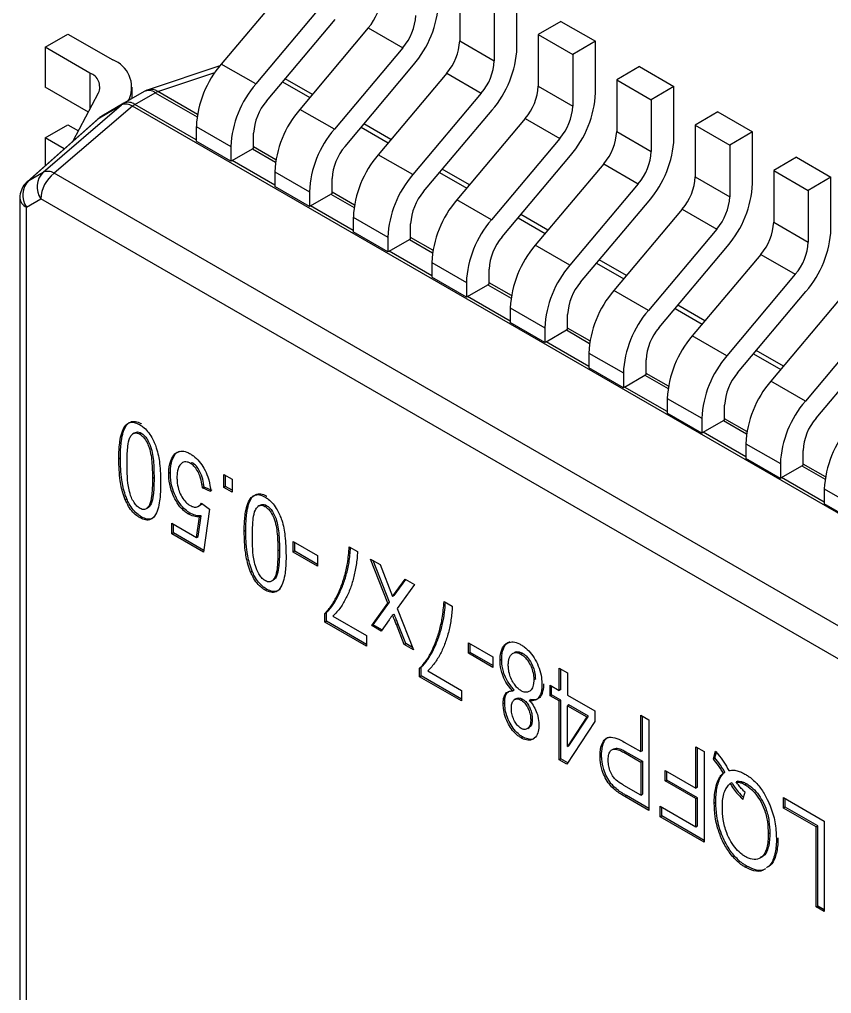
# Model space of a CAD drawing. Header units: millimetres. Extents: x 461 to 1302, y 117 to 711.
# Drawn here: x 988.08 to 995.39, y 311.55 to 320.33 of the extents above; entities that cross this region are included whole.
import ezdxf

# ---------------------------------------------------------------- set-up
doc = ezdxf.new("R2010")
doc.units = ezdxf.units.MM
doc.layers.get('0').update_dxf_attribs({"lineweight": 50})

msp = doc.modelspace()

# ---------------------------------------------------------------- linework, layer by layer
at = {"color": 7, "linetype": 'Continuous', "lineweight": 25}
for p, q in [((990.5129, 320.6627), (989.8961, 319.928)), ((992.0434, 320.6026), (992.0434, 320.137)), ((990.824, 320.4831), (990.2072, 319.7484)), ((992.5596, 320.0757), (992.5596, 320.5414)), ((992.3545, 320.423), (992.3545, 319.9574)), ((990.3035, 319.5949), (990.9203, 320.3296)), ((992.9555, 320.3128), (992.7505, 320.1944)), ((992.9555, 320.3128), (993.2667, 320.1331)), ((991.22, 320.2545), (990.6032, 319.5198)), ((991.22, 320.2545), (991.5311, 320.0749)), ((988.3099, 320.0796), (988.5149, 320.198)), ((988.5149, 320.198), (988.9181, 319.9653)), ((992.0434, 320.137), (992.3545, 319.9574)), ((992.7505, 320.1944), (993.0616, 320.0148)), ((992.7505, 320.1944), (992.7505, 319.7288)), ((993.2667, 320.1331), (993.0616, 320.0148)), ((993.2667, 319.6675), (993.2667, 320.1331)), ((988.7131, 319.8469), (988.3099, 320.0796)), ((988.3099, 320.0796), (988.3099, 319.7204)), ((991.5311, 320.0749), (990.9144, 319.3402)), ((993.0616, 320.0148), (993.0616, 319.5492)), ((989.8823, 319.9112), (989.238, 319.6965)), ((990.2072, 319.7484), (989.8961, 319.928)), ((991.0106, 319.1867), (991.6274, 319.9214)), ((993.6626, 319.9046), (993.4576, 319.7862)), ((993.6626, 319.9046), (993.9738, 319.7249)), ((990.717, 319.6553), (990.4726, 319.7964)), ((991.9271, 319.8463), (991.3103, 319.1116)), ((991.9271, 319.8463), (992.2382, 319.6667)), ((993.4576, 319.7862), (993.7687, 319.6066)), ((993.4576, 319.7862), (993.4576, 319.3206)), ((988.6991, 319.4957), (988.3099, 319.7204)), ((989.2012, 319.68), (989.0186, 319.5746)), ((989.0939, 319.618), (989.0939, 319.7203)), ((992.7505, 319.7288), (993.0616, 319.5492)), ((993.9738, 319.7249), (993.7687, 319.6066)), ((993.9738, 319.2593), (993.9738, 319.7249)), ((988.5621, 319.237), (988.7903, 319.668)), ((989.0677, 319.6191), (989.0553, 319.5958)), ((989.1185, 319.5647), (989.3012, 319.6701)), ((992.2382, 319.6667), (991.6215, 318.932)), ((993.7687, 319.6066), (993.7687, 319.141)), ((988.2903, 318.9542), (988.9975, 319.5596)), ((989.0963, 319.5498), (988.3891, 318.9445)), ((988.7976, 319.4441), (988.9975, 319.5596)), ((989.0186, 319.5746), (988.8185, 319.4591)), ((998.1715, 314.3108), (989.0963, 319.5498)), ((990.9144, 319.3402), (990.6032, 319.5198)), ((991.7177, 318.7785), (992.3345, 319.5132)), ((988.7859, 319.4355), (988.1493, 318.871)), ((988.7976, 319.4441), (988.161, 318.8796)), ((992.6342, 319.4381), (992.0174, 318.7034)), ((992.6342, 319.4381), (992.9453, 319.2585)), ((994.3698, 319.4963), (994.1647, 319.378)), ((994.3698, 319.4963), (994.6809, 319.3167)), ((988.3099, 319.2631), (988.5149, 319.3815)), ((988.5149, 319.3815), (988.6096, 319.3268)), ((989.671, 319.3655), (989.9822, 319.1859)), ((989.671, 319.3655), (989.671, 319.2323)), ((991.4241, 319.2471), (991.1797, 319.3882)), ((994.1647, 319.378), (994.4758, 319.1984)), ((994.1647, 319.378), (994.1647, 318.9124)), ((988.4804, 319.1646), (988.3099, 319.2631)), ((988.3099, 319.2631), (988.3099, 319.0134)), ((990.1872, 319.1711), (990.1872, 319.3043)), ((992.9453, 319.2585), (992.3286, 318.5238)), ((993.4576, 319.3206), (993.7687, 319.141)), ((994.6809, 319.3167), (994.4758, 319.1984)), ((994.6809, 318.8511), (994.6809, 319.3167)), ((989.9822, 319.0527), (989.671, 319.2323)), ((989.9822, 319.1859), (989.9822, 319.0527)), ((989.9933, 319.0597), (990.176, 319.1651)), ((994.4758, 319.1984), (994.4758, 318.7327)), ((991.6215, 318.932), (991.3103, 319.1116)), ((992.4248, 318.3703), (993.0416, 319.105)), ((995.0769, 319.0881), (994.8718, 318.9698)), ((995.0769, 319.0881), (995.388, 318.9085)), ((992.1312, 318.8389), (991.8869, 318.98)), ((993.3413, 319.0299), (992.7245, 318.2952)), ((993.3413, 319.0299), (993.6524, 318.8503)), ((988.161, 318.8796), (988.2903, 318.9542)), ((997.3644, 313.7631), (988.3891, 318.9445)), ((990.3781, 318.9573), (990.6893, 318.7777)), ((990.3781, 318.9573), (990.3781, 318.8241)), ((990.8943, 318.7629), (990.8943, 318.8961)), ((994.1647, 318.9124), (994.4758, 318.7327)), ((994.8718, 318.9698), (995.1829, 318.7902)), ((994.8718, 318.9698), (994.8718, 318.5042)), ((995.388, 318.9085), (995.1829, 318.7902)), ((995.388, 318.4429), (995.388, 318.9085)), ((990.6893, 318.6445), (990.3781, 318.8241)), ((993.6524, 318.8503), (993.0357, 318.1156)), ((988.082, 318.7214), (988.082, 308.1937)), ((988.1406, 318.6397), (988.2699, 318.7144)), ((996.8542, 313.7588), (988.2699, 318.7144)), ((990.6893, 318.7777), (990.6893, 318.6445)), ((990.7005, 318.6515), (990.8831, 318.7569)), ((995.1829, 318.7902), (995.1829, 318.3245)), ((988.1406, 308.1121), (988.1406, 318.6397)), ((992.3286, 318.5238), (992.0174, 318.7034)), ((993.1319, 317.9621), (993.7487, 318.6968)), ((994.0484, 318.6217), (993.4317, 317.887)), ((994.0484, 318.6217), (994.3595, 318.4421)), ((991.0852, 318.5491), (991.3964, 318.3695)), ((991.0852, 318.5491), (991.0852, 318.4159)), ((992.8383, 318.4307), (992.594, 318.5718)), ((991.6014, 318.3547), (991.6014, 318.4879)), ((994.8718, 318.5042), (995.1829, 318.3245)), ((991.3964, 318.2363), (991.0852, 318.4159)), ((991.3964, 318.3695), (991.3964, 318.2363)), ((994.3595, 318.4421), (993.7428, 317.7074)), ((991.4076, 318.2433), (991.5902, 318.3487)), ((993.0357, 318.1156), (992.7245, 318.2952)), ((993.8391, 317.5539), (994.4558, 318.2886)), ((994.7555, 318.2135), (994.1388, 317.4788)), ((994.7555, 318.2135), (995.0666, 318.0339)), ((991.7924, 318.1409), (992.1035, 317.9613)), ((991.7924, 318.1409), (991.7924, 318.0077)), ((993.5454, 318.0225), (993.3011, 318.1636)), ((992.1035, 317.8281), (991.7924, 318.0077)), ((992.3085, 317.9464), (992.3085, 318.0797)), ((995.0666, 318.0339), (994.4499, 317.2992)), ((992.1035, 317.9613), (992.1035, 317.8281)), ((992.1147, 317.835), (992.2973, 317.9405)), ((993.7428, 317.7074), (993.4317, 317.887)), ((994.5462, 317.1457), (995.1629, 317.8804)), ((994.2525, 317.6143), (994.0082, 317.7554)), ((995.4626, 317.8053), (994.8459, 317.0706)), ((992.4995, 317.7327), (992.8106, 317.5531)), ((992.4995, 317.7327), (992.4995, 317.5995)), ((993.0156, 317.5382), (993.0156, 317.6715)), ((992.8106, 317.4199), (992.4995, 317.5995)), ((995.7738, 317.6257), (995.157, 316.891)), ((992.8106, 317.5531), (992.8106, 317.4199)), ((992.8218, 317.4268), (993.0044, 317.5323)), ((994.4499, 317.2992), (994.1388, 317.4788)), ((995.2533, 316.7375), (995.87, 317.4722)), ((993.2066, 317.3245), (993.5177, 317.1449)), ((993.2066, 317.3245), (993.2066, 317.1913)), ((994.9596, 317.2061), (994.7153, 317.3472)), ((993.7228, 317.13), (993.7228, 317.2632)), ((993.5177, 317.0117), (993.2066, 317.1913)), ((993.5177, 317.1449), (993.5177, 317.0117)), ((993.5289, 317.0186), (993.7116, 317.1241)), ((995.157, 316.891), (994.8459, 317.0706)), ((993.9137, 316.9163), (994.2248, 316.7367)), ((993.9137, 316.9163), (993.9137, 316.7831)), ((994.2248, 316.6035), (993.9137, 316.7831)), ((994.4299, 316.7218), (994.4299, 316.855)), ((994.2248, 316.7367), (994.2248, 316.6035)), ((994.236, 316.6104), (994.4187, 316.7159)), ((989.1738, 316.6035), (989.1597, 316.5954)), ((989.111, 316.6022), (989.0969, 316.594)), ((994.6208, 316.5081), (994.9319, 316.3285)), ((994.6208, 316.5081), (994.6208, 316.3749)), ((995.137, 316.3136), (995.137, 316.4468)), ((988.9873, 316.3775), (988.9731, 316.3693)), ((994.9319, 316.1952), (994.6208, 316.3749)), ((989.618, 316.3308), (989.6321, 316.339)), ((994.9319, 316.3285), (994.9319, 316.1952)), ((994.9431, 316.2022), (995.1258, 316.3077)), ((989.2903, 316.2022), (989.2762, 316.1941)), ((989.4372, 316.2477), (989.4231, 316.2395)), ((989.919, 316.2313), (989.9925, 316.1888)), ((989.919, 316.1146), (989.919, 316.2313)), ((989.9331, 316.1228), (989.9331, 316.2231)), ((989.9925, 316.1888), (989.9925, 316.0722)), ((989.7262, 316.1093), (989.7403, 316.1174)), ((989.7996, 316.0775), (989.7262, 316.1093)), ((989.8138, 316.0856), (989.7403, 316.1174)), ((989.9331, 316.1228), (989.919, 316.1146)), ((989.9925, 316.0722), (989.919, 316.1146)), ((989.9925, 316.0885), (989.9331, 316.1228)), ((995.3279, 316.0999), (995.639, 315.9203)), ((995.3279, 316.0999), (995.3279, 315.9667)), ((989.0308, 316.003), (989.045, 316.0112)), ((989.226, 315.9265), (989.2402, 315.9347)), ((989.6854, 315.9415), (989.6996, 315.9497)), ((989.717, 315.9724), (989.7904, 315.9179)), ((989.7904, 315.9179), (989.7353, 315.5313)), ((990.2405, 315.9501), (990.2264, 315.942)), ((990.3033, 315.9515), (990.2892, 315.9433)), ((995.639, 315.787), (995.3279, 315.9667)), ((989.161, 315.8417), (989.1751, 315.8499)), ((989.5956, 315.8771), (989.6097, 315.8853)), ((989.6738, 315.6623), (989.7003, 315.8486)), ((989.6879, 315.6705), (989.7145, 315.8568)), ((989.7003, 315.8486), (989.7145, 315.8568)), ((989.4507, 315.7911), (989.6738, 315.6623)), ((989.4507, 315.6957), (989.4507, 315.7911)), ((989.4648, 315.7038), (989.4648, 315.783)), ((990.1168, 315.7254), (990.1027, 315.7173)), ((989.4507, 315.6957), (989.4648, 315.7038)), ((989.7353, 315.5313), (989.4507, 315.6957)), ((989.7375, 315.5464), (989.4648, 315.7038)), ((989.6738, 315.6623), (989.6879, 315.6705)), ((990.4199, 315.5502), (990.4057, 315.542)), ((990.5435, 315.6268), (990.7639, 315.4996)), ((990.5435, 315.5314), (990.5435, 315.6268)), ((990.5576, 315.5396), (990.5576, 315.6187)), ((991.0485, 315.5792), (991.122, 315.5368)), ((990.5576, 315.5396), (990.5435, 315.5314)), ((990.7639, 315.4042), (990.5435, 315.5314)), ((990.7639, 315.4205), (990.5576, 315.5396)), ((990.7639, 315.4996), (990.7639, 315.4042)), ((991.3966, 315.0723), (991.2414, 315.4679)), ((991.2414, 315.4679), (991.3256, 315.4192)), ((991.4108, 315.0805), (991.2638, 315.4549)), ((991.3256, 315.4192), (991.4388, 315.1309)), ((990.1604, 315.3509), (990.1745, 315.3591)), ((991.4388, 315.1309), (991.552, 315.2885)), ((991.552, 315.2885), (991.6363, 315.2399)), ((990.3556, 315.2744), (990.3697, 315.2826)), ((991.453, 315.139), (991.5579, 315.2851)), ((991.6363, 315.2399), (991.481, 315.0237)), ((990.2905, 315.1896), (990.3046, 315.1978)), ((991.453, 315.139), (991.4388, 315.1309)), ((991.2506, 314.8687), (991.3966, 315.0723)), ((991.2647, 314.8769), (991.4108, 315.0805)), ((991.3966, 315.0723), (991.4108, 315.0805)), ((991.481, 315.0237), (991.6271, 314.6513)), ((991.9026, 315.0862), (991.976, 315.0437)), ((990.8281, 314.9785), (990.8423, 314.9867)), ((990.8281, 314.9005), (990.8281, 314.9785)), ((990.8423, 314.9086), (990.8423, 314.9867)), ((990.9016, 314.9535), (991.2046, 314.7786)), ((991.4388, 314.965), (991.453, 314.9732)), ((990.8281, 314.9005), (990.8423, 314.9086)), ((991.2046, 314.6831), (990.8281, 314.9005)), ((991.2046, 314.6995), (990.8423, 314.9086)), ((991.2506, 314.8687), (991.2647, 314.8769)), ((991.3346, 314.8202), (991.2506, 314.8687)), ((991.3429, 314.8317), (991.2647, 314.8769)), ((991.4075, 314.9217), (991.3346, 314.8202)), ((991.4727, 314.8788), (991.4868, 314.887)), ((991.543, 314.6999), (991.4727, 314.8788)), ((991.5571, 314.708), (991.4868, 314.887)), ((991.2046, 314.7786), (991.2046, 314.6831)), ((991.543, 314.6999), (991.5571, 314.708)), ((991.6271, 314.6513), (991.543, 314.6999)), ((991.6188, 314.6725), (991.5571, 314.708)), ((992.123, 314.715), (992.3434, 314.5878)), ((992.123, 314.6196), (992.123, 314.715)), ((992.1371, 314.6277), (992.1371, 314.7069)), ((992.1371, 314.6277), (992.123, 314.6196)), ((992.3434, 314.4923), (992.123, 314.6196)), ((992.3434, 314.5087), (992.1371, 314.6277)), ((992.3434, 314.5878), (992.3434, 314.4923)), ((992.6096, 314.6201), (992.5955, 314.6119)), ((992.4076, 314.5575), (992.4218, 314.5656)), ((991.6822, 314.4855), (991.6963, 314.4937)), ((991.6822, 314.4075), (991.6822, 314.4855)), ((991.6822, 314.4075), (991.6963, 314.4156)), ((991.6963, 314.4156), (991.6963, 314.4937)), ((992.0587, 314.2064), (991.6963, 314.4156)), ((991.7557, 314.4605), (992.0587, 314.2855)), ((992.9403, 314.4871), (993.0137, 314.4447)), ((992.9403, 314.2856), (992.9403, 314.4871)), ((992.9544, 314.2938), (992.9544, 314.4789)), ((993.0137, 314.4447), (993.0137, 314.2432)), ((992.0587, 314.1901), (991.6822, 314.4075)), ((992.7248, 314.3875), (992.7107, 314.3794)), ((992.8576, 314.3333), (992.9403, 314.2856)), ((992.8576, 314.2379), (992.8576, 314.3333)), ((992.8718, 314.2461), (992.8718, 314.3252)), ((992.0587, 314.2855), (992.0587, 314.1901)), ((992.4816, 314.2744), (992.4802, 314.2736)), ((992.5158, 314.2866), (992.5344, 314.2897)), ((992.5203, 314.2815), (992.5344, 314.2897)), ((992.8576, 314.2379), (992.8718, 314.2461)), ((992.9403, 314.1902), (992.8576, 314.2379)), ((992.9544, 314.1984), (992.8718, 314.2461)), ((992.9544, 314.2938), (992.9403, 314.2856)), ((993.0137, 314.2432), (993.2617, 314.1001)), ((992.4352, 314.1659), (992.4493, 314.1741)), ((992.5494, 314.2081), (992.5353, 314.2)), ((992.6096, 314.2065), (992.5955, 314.1984)), ((992.6707, 314.1947), (992.6848, 314.2029)), ((992.9403, 314.1902), (992.9544, 314.1984)), ((992.9403, 313.66), (992.9403, 314.1902)), ((992.9544, 313.6681), (992.9544, 314.1984)), ((993.0279, 314.1559), (993.0137, 314.1478)), ((993.0137, 314.1478), (993.1892, 314.0465)), ((993.0137, 313.7788), (993.0137, 314.1478)), ((993.2034, 314.0546), (993.0279, 314.1559)), ((993.2617, 314.1001), (993.2617, 314.0046)), ((993.6749, 314.063), (993.7484, 314.0206)), ((993.6749, 313.7343), (993.6749, 314.063)), ((992.6973, 314.0253), (992.6832, 314.0172)), ((993.2617, 314.0046), (993.0096, 313.6199)), ((993.1892, 314.0465), (993.0137, 313.7788)), ((993.0279, 313.7869), (993.2034, 314.0546)), ((993.1892, 314.0465), (993.2034, 314.0546)), ((993.6891, 313.7424), (993.6891, 314.0548)), ((993.7484, 314.0206), (993.7484, 313.204)), ((992.6562, 313.9425), (992.6703, 313.9507)), ((992.5966, 313.8583), (992.6108, 313.8665)), ((993.5257, 313.8204), (993.6749, 313.7343)), ((993.0137, 313.7788), (993.0279, 313.7869)), ((993.5353, 313.7358), (993.5211, 313.7276)), ((993.5211, 313.7276), (993.6749, 313.6388)), ((993.5353, 313.7358), (993.6891, 313.647)), ((993.6891, 313.7424), (993.6749, 313.7343)), ((994.1708, 313.7767), (994.2443, 313.7343)), ((994.1708, 313.4056), (994.1708, 313.7767)), ((994.185, 313.4137), (994.185, 313.7686)), ((994.2443, 313.7343), (994.2443, 312.9178)), ((994.3282, 313.67), (994.3467, 313.7388)), ((994.3424, 313.6781), (994.3558, 313.728)), ((992.9403, 313.66), (992.9544, 313.6681)), ((993.0096, 313.6199), (992.9403, 313.66)), ((993.0173, 313.6318), (992.9544, 313.6681)), ((993.3076, 313.6951), (993.3217, 313.7033)), ((993.6891, 313.647), (993.6749, 313.6388)), ((993.6749, 313.6388), (993.6749, 313.3419)), ((993.6891, 313.647), (993.6891, 313.3501)), ((994.3282, 313.67), (994.3424, 313.6781)), ((993.8953, 313.5646), (994.1708, 313.4056)), ((993.8953, 313.4692), (993.8953, 313.5646)), ((993.9095, 313.4773), (993.9095, 313.5565)), ((994.4176, 313.5406), (994.4318, 313.5488)), ((993.8953, 313.4692), (993.9095, 313.4773)), ((994.1708, 313.3101), (993.8953, 313.4692)), ((994.185, 313.3183), (993.9095, 313.4773)), ((994.4942, 313.4538), (994.48, 313.4456)), ((994.5486, 313.4688), (994.5344, 313.4606)), ((994.6291, 313.4437), (994.6149, 313.4355)), ((993.4172, 313.411), (993.4314, 313.4191)), ((993.6749, 313.3419), (993.5226, 313.4299)), ((994.185, 313.4137), (994.1708, 313.4056)), ((994.5943, 313.3033), (994.6139, 313.3688)), ((993.5306, 313.3298), (993.5447, 313.338)), ((993.7484, 313.204), (993.5306, 313.3298)), ((993.7484, 313.2204), (993.5447, 313.338)), ((993.6749, 313.3419), (993.6891, 313.3501)), ((994.1708, 313.3101), (994.185, 313.3183)), ((994.1708, 313.0556), (994.1708, 313.3101)), ((994.185, 313.0638), (994.185, 313.3183)), ((994.3361, 313.2695), (994.3503, 313.2777)), ((994.9606, 313.3208), (995.3279, 313.1088)), ((994.9606, 313.2254), (994.9606, 313.3208)), ((994.9747, 313.2335), (994.9747, 313.3126)), ((993.8494, 313.2412), (994.1708, 313.0556)), ((993.8494, 313.1457), (993.8494, 313.2412)), ((993.8636, 313.1539), (993.8636, 313.233)), ((994.9747, 313.2335), (994.9606, 313.2254)), ((995.2545, 313.0557), (994.9606, 313.2254)), ((995.2686, 313.0639), (994.9747, 313.2335)), ((993.8494, 313.1457), (993.8636, 313.1539)), ((994.2443, 312.9178), (993.8494, 313.1457)), ((994.2443, 312.9341), (993.8636, 313.1539)), ((995.3279, 313.1088), (995.3279, 312.2922)), ((994.1708, 313.0556), (994.185, 313.0638)), ((995.2545, 313.0557), (995.2686, 313.0639)), ((995.2545, 312.3346), (995.2545, 313.0557)), ((995.2686, 312.3428), (995.2686, 313.0639)), ((994.837, 313.0007), (994.8228, 312.9926)), ((994.6299, 312.7009), (994.6158, 312.6927)), ((995.2545, 312.3346), (995.2686, 312.3428)), ((995.3279, 312.2922), (995.2545, 312.3346)), ((995.3279, 312.3085), (995.2686, 312.3428))]:
    msp.add_line(p, q, dxfattribs=at)
at = {"color": 8, "linetype": 'Continuous', "lineweight": 25}
for p, q in [((989.3235, 319.6809), (989.8388, 319.8526)), ((988.7131, 319.8469), (988.7131, 319.5222)), ((990.4478, 319.7668), (990.6921, 319.6257)), ((989.6806, 319.4747), (989.3235, 319.6809)), ((989.0677, 319.6191), (989.0677, 319.6029)), ((989.3012, 319.6701), (989.6773, 319.453)), ((989.671, 319.2457), (989.1185, 319.5647)), ((991.1549, 319.3586), (991.3992, 319.2175)), ((990.176, 319.1651), (990.3844, 319.0448)), ((990.3878, 319.0665), (990.1872, 319.1823)), ((990.3781, 318.8375), (989.9933, 319.0597)), ((991.862, 318.9504), (992.1063, 318.8093)), ((990.8831, 318.7569), (991.0915, 318.6366)), ((991.0949, 318.6583), (990.8943, 318.7741)), ((991.0852, 318.4293), (990.7005, 318.6515)), ((992.5691, 318.5422), (992.8134, 318.4011)), ((991.802, 318.2501), (991.6014, 318.3659)), ((991.5902, 318.3487), (991.7986, 318.2284)), ((991.7923, 318.0211), (991.4076, 318.2433)), ((993.2762, 318.134), (993.5205, 317.9929)), ((992.2973, 317.9405), (992.5057, 317.8202)), ((992.5091, 317.8419), (992.3085, 317.9577)), ((992.4995, 317.6129), (992.1147, 317.835)), ((993.9833, 317.7258), (994.2277, 317.5847)), ((993.0044, 317.5323), (993.2128, 317.412)), ((993.2162, 317.4337), (993.0156, 317.5495)), ((993.2066, 317.2047), (992.8218, 317.4268)), ((994.6904, 317.3175), (994.9348, 317.1765)), ((993.9233, 317.0255), (993.7228, 317.1413)), ((993.7116, 317.1241), (993.9199, 317.0038)), ((993.9137, 316.7965), (993.5289, 317.0186)), ((994.4187, 316.7159), (994.6271, 316.5956)), ((994.6304, 316.6173), (994.4299, 316.7331)), ((994.6208, 316.3883), (994.236, 316.6104)), ((995.1258, 316.3077), (995.3342, 316.1874)), ((995.3375, 316.2091), (995.137, 316.3249)), ((995.3279, 315.9801), (994.9431, 316.2022))]:
    msp.add_line(p, q, dxfattribs=at)
at = {"color": 7, "linetype": 'Continuous', "lineweight": 25, "flags": 128}
msp.add_lwpolyline([(988.7859, 319.4355), (988.7877, 319.4371), (988.7976, 319.4441)], dxfattribs=at)
at = {"color": 8, "linetype": 'Continuous', "lineweight": 25, "flags": 128}
msp.add_lwpolyline([(988.1493, 318.871), (988.1511, 318.8726), (988.161, 318.8796)], dxfattribs=at)
at = {"color": 7, "linetype": 'Continuous', "lineweight": 25}
for centre, radius, start, end in [((990.8585, 320.5677), 0.4783, 319.0892, 357.29496), ((990.9278, 320.5276), 0.9256, 319.08837, 357.29501), ((991.1697, 320.3881), 0.4783, 319.08919, 357.29496), ((991.5656, 320.1595), 0.4783, 319.0892, 357.29496), ((991.6349, 320.1194), 0.9256, 319.08837, 357.29501), ((988.8274, 319.7207), 0.2608, 337.06516, 69.65308), ((991.8768, 319.9799), 0.4783, 319.08919, 357.29496), ((990.5957, 319.3218), 0.9256, 139.08838, 177.29501), ((988.6662, 319.7205), 0.1348, 337.06398, 69.65198), ((989.2426, 319.5883), 0.1006, 54.38979, 114.30755), ((989.3844, 319.527), 0.1656, 111.60945, 120.17845), ((990.9068, 319.1422), 0.9256, 139.08838, 177.29501), ((992.2728, 319.7513), 0.4783, 319.08919, 357.29496), ((990.6649, 319.2817), 0.4783, 139.08918, 177.29498), ((992.3421, 319.7112), 0.9256, 319.08837, 357.29501), ((989.0863, 319.4576), 0.1351, 120.06299, 131.0293), ((989.0372, 319.4568), 0.1101, 57.57424, 111.12141), ((989.06, 319.4829), 0.1006, 54.38979, 114.30755), ((989.2239, 319.3831), 0.2099, 120.13056, 127.44493), ((991.3028, 318.9136), 0.9256, 139.08838, 177.295), ((992.5839, 319.5717), 0.4783, 319.0892, 357.29496), ((988.885, 319.344), 0.1329, 119.99974, 131.14694), ((991.6139, 318.734), 0.9256, 139.08836, 177.29502), ((992.9799, 319.3431), 0.4783, 319.08919, 357.29496), ((993.0492, 319.303), 0.9256, 319.08837, 357.29501), ((990.2693, 319.0032), 0.1869, 116.05274, 119.94213), ((991.3721, 318.8735), 0.4783, 139.08917, 177.29497), ((990.0989, 318.8777), 0.2103, 120.12264, 123.71688), ((992.0099, 318.5054), 0.9256, 139.08836, 177.29502), ((993.291, 319.1635), 0.4783, 319.0892, 357.29496), ((988.4293, 318.8216), 0.1921, 136.33502, 213.93425), ((988.582, 318.6986), 0.3125, 128.12851, 177.10544), ((988.33, 318.8515), 0.1101, 57.57485, 111.12079), ((992.321, 318.3258), 0.9256, 139.08836, 177.29502), ((993.687, 318.9349), 0.4783, 319.0892, 357.29496), ((988.2999, 318.7469), 0.192, 136.31988, 213.94938), ((993.7563, 318.8948), 0.9256, 319.08837, 357.29501), ((990.9764, 318.595), 0.1869, 116.05267, 119.94217), ((992.0792, 318.4653), 0.4783, 139.0892, 177.29496), ((993.9981, 318.7553), 0.4783, 319.08919, 357.29496), ((990.806, 318.4695), 0.2103, 120.12269, 123.71683), ((992.717, 318.0972), 0.9256, 139.08838, 177.29501), ((993.0281, 317.9176), 0.9256, 139.08839, 177.29499), ((994.3941, 318.5267), 0.4783, 319.0892, 357.29496), ((992.7863, 318.0571), 0.4783, 139.0892, 177.29494), ((994.4634, 318.4866), 0.9256, 319.08837, 357.29501), ((991.6835, 318.1868), 0.1869, 116.05272, 119.94212), ((993.4241, 317.689), 0.9256, 139.08836, 177.29502), ((994.7052, 318.3471), 0.4783, 319.08919, 357.29496), ((991.5131, 318.0613), 0.2103, 120.12264, 123.71688), ((993.7352, 317.5094), 0.9256, 139.08836, 177.29502), ((992.3906, 317.7786), 0.1869, 116.05267, 119.94217), ((993.4934, 317.6489), 0.4783, 139.0892, 177.29496), ((992.2202, 317.6531), 0.2104, 120.12268, 123.71681), ((994.1312, 317.2808), 0.9256, 139.08836, 177.29502), ((994.4423, 317.1012), 0.9256, 139.08838, 177.29501), ((993.0977, 317.3704), 0.1869, 116.05267, 119.94217), ((994.2005, 317.2407), 0.4783, 139.08918, 177.29498), ((992.9273, 317.2449), 0.2103, 120.12268, 123.71684), ((994.8383, 316.8726), 0.9256, 139.08839, 177.29499), ((995.1494, 316.693), 0.9256, 139.08837, 177.29501), ((993.8048, 316.9622), 0.1869, 116.05272, 119.94212), ((994.9076, 316.8325), 0.4783, 139.0892, 177.29494), ((995.5454, 316.4644), 0.9256, 139.08836, 177.29502), ((993.6345, 316.8367), 0.2103, 120.12264, 123.71688), ((995.8565, 316.2848), 0.9256, 139.08836, 177.29502), ((994.5119, 316.554), 0.1869, 116.05267, 119.94217), ((995.6147, 316.4243), 0.4783, 139.0892, 177.29496), ((994.3416, 316.4285), 0.2103, 120.12269, 123.71683), ((996.2525, 316.0562), 0.9256, 139.08838, 177.29501), ((995.219, 316.1458), 0.1869, 116.05271, 119.94213), ((995.0487, 316.0203), 0.2103, 120.12264, 123.71688)]:
    msp.add_arc(centre, radius, start, end, dxfattribs=at)
at = {"color": 8, "linetype": 'Continuous', "lineweight": 25}
for centre, radius, start, end in [((989.2643, 319.5987), 0.1013, 54.25249, 105.03834), ((988.1795, 318.7295), 0.0978, 184.76439, 246.57791)]:
    msp.add_arc(centre, radius, start, end, dxfattribs=at)
at = {"color": 7, "linetype": 'Continuous', "lineweight": 25}
for points, knots in [([(989.2389, 319.6943), (989.2339, 319.6936), (989.2204, 319.6916), (989.2089, 319.6842), (989.2016, 319.6795)], [0, 0, 0, 0, 0.365839, 1, 1, 1, 1]), ([(988.8187, 319.4584), (988.8158, 319.457), (988.8038, 319.4511), (988.7944, 319.4413), (988.7874, 319.4339)], [0, 0, 0, 0, 0.24305, 1, 1, 1, 1]), ([(988.1509, 318.8694), (988.1432, 318.8631), (988.1182, 318.843), (988.0933, 318.7925), (988.0778, 318.7458), (988.0822, 318.7219), (988.0823, 318.7213)], [0, 0, 0, 0, 0.174894, 0.566336, 0.98989, 1, 1, 1, 1]), ([(988.9731, 316.3693), (988.9732, 316.3802), (988.9735, 316.4346), (988.9807, 316.5422), (989.0069, 316.6499), (989.0606, 316.6988), (989.1064, 316.7042), (989.1423, 316.6895), (989.1598, 316.68), (989.1618, 316.679)], [0, 0, 0, 0, 0.062369, 0.312338, 0.644411, 0.763656, 0.883952, 0.986933, 1, 1, 1, 1]), ([(988.9873, 316.3775), (988.9873, 316.3884), (988.9877, 316.4427), (988.9948, 316.5504), (989.021, 316.658), (989.0748, 316.707), (989.1205, 316.7124), (989.1565, 316.6977), (989.174, 316.6882), (989.176, 316.6871)], [0, 0, 0, 0, 0.062369, 0.312338, 0.644411, 0.763656, 0.883952, 0.986933, 1, 1, 1, 1]), ([(989.0466, 316.3266), (989.0467, 316.3374), (989.0471, 316.3917), (989.051, 316.4737), (989.0654, 316.5552), (989.0911, 316.592), (989.1146, 316.6058), (989.1381, 316.6059), (989.1529, 316.5987), (989.1597, 316.5954)], [0, 0, 0, 0, 0.083509, 0.417885, 0.648598, 0.772888, 0.869625, 0.940227, 1, 1, 1, 1]), ([(989.1114, 316.6016), (989.1178, 316.6061), (989.1297, 316.6144), (989.1523, 316.614), (989.167, 316.6068), (989.1738, 316.6035)], [0, 0, 0, 0, 0.394452, 0.722375, 1, 1, 1, 1]), ([(989.1618, 316.679), (989.1713, 316.673), (989.1957, 316.6576), (989.2341, 316.6188), (989.2777, 316.5539), (989.3211, 316.4533), (989.3459, 316.3118), (989.3483, 316.2103), (989.3496, 316.152)], [0, 0, 0, 0, 0.062487, 0.161352, 0.265034, 0.425862, 0.66997, 1, 1, 1, 1]), ([(989.1738, 316.6035), (989.1834, 316.5969), (989.2027, 316.5836), (989.231, 316.5466), (989.2575, 316.4938), (989.2759, 316.4268), (989.2884, 316.3265), (989.2895, 316.2529), (989.2903, 316.2022)], [0, 0, 0, 0, 0.083661, 0.167814, 0.28532, 0.446215, 0.619082, 1, 1, 1, 1]), ([(989.1597, 316.5954), (989.1693, 316.5887), (989.1885, 316.5754), (989.2168, 316.5385), (989.2434, 316.4857), (989.2618, 316.4186), (989.2743, 316.3183), (989.2754, 316.2447), (989.2762, 316.1941)], [0, 0, 0, 0, 0.083661, 0.167814, 0.28532, 0.446215, 0.619082, 1, 1, 1, 1]), ([(989.4231, 316.2395), (989.4233, 316.2503), (989.4243, 316.3016), (989.4409, 316.3721), (989.483, 316.426), (989.5308, 316.445), (989.5771, 316.4372), (989.6065, 316.4217), (989.6172, 316.416)], [0, 0, 0, 0, 0.080359, 0.383624, 0.592571, 0.75011, 0.908123, 1, 1, 1, 1]), ([(989.4372, 316.2477), (989.4374, 316.2584), (989.4384, 316.3099), (989.4559, 316.3785), (989.4904, 316.4304), (989.5169, 316.4384), (989.5239, 316.4404)], [0, 0, 0, 0, 0.12058, 0.575635, 0.889163, 1, 1, 1, 1]), ([(989.0308, 316.003), (989.0261, 316.0152), (989.0037, 316.0726), (988.9855, 316.1647), (988.9744, 316.2738), (988.9736, 316.3374), (988.9731, 316.3693)], [0, 0, 0, 0, 0.0951477, 0.4489895, 0.7231817, 1, 1, 1, 1]), ([(989.045, 316.0112), (989.0402, 316.0233), (989.0178, 316.0807), (988.9996, 316.1729), (988.9885, 316.2819), (988.9877, 316.3456), (988.9873, 316.3775)], [0, 0, 0, 0, 0.0951477, 0.4489895, 0.7231817, 1, 1, 1, 1]), ([(989.618, 316.3308), (989.6084, 316.3355), (989.5893, 316.3448), (989.5592, 316.3446), (989.5313, 316.3298), (989.506, 316.2923), (989.4973, 316.2452), (989.4967, 316.2106), (989.4966, 316.2017)], [0, 0, 0, 0, 0.121738, 0.244194, 0.422884, 0.611158, 0.900648, 1, 1, 1, 1]), ([(989.6172, 316.416), (989.6267, 316.4102), (989.6543, 316.393), (989.6983, 316.3504), (989.7432, 316.2847), (989.7811, 316.2), (989.7957, 316.1288), (989.7989, 316.0865), (989.7996, 316.0775)], [0, 0, 0, 0, 0.094027, 0.274828, 0.4518, 0.649592, 0.924951, 1, 1, 1, 1]), ([(989.164, 315.9248), (989.1544, 315.9313), (989.1351, 315.9444), (989.1075, 315.9803), (989.0812, 316.0308), (989.0574, 316.1123), (989.0484, 316.213), (989.0472, 316.2884), (989.0466, 316.3266)], [0, 0, 0, 0, 0.0832548, 0.1671778, 0.2770934, 0.4321008, 0.7129659, 1, 1, 1, 1]), ([(989.7262, 316.1093), (989.7248, 316.1208), (989.7207, 316.1556), (989.7083, 316.2089), (989.6818, 316.2654), (989.6516, 316.3074), (989.6284, 316.3235), (989.618, 316.3308)], [0, 0, 0, 0, 0.14764, 0.44513, 0.640534, 0.837167, 1, 1, 1, 1]), ([(989.7403, 316.1174), (989.7389, 316.129), (989.7348, 316.1638), (989.7224, 316.217), (989.6959, 316.2735), (989.6657, 316.3156), (989.6426, 316.3317), (989.6321, 316.339)], [0, 0, 0, 0, 0.14764, 0.44513, 0.640534, 0.837167, 1, 1, 1, 1]), ([(989.2762, 316.1941), (989.2761, 316.1832), (989.2757, 316.129), (989.2719, 316.0465), (989.2575, 315.9649), (989.2315, 315.9286), (989.2087, 315.9145), (989.1853, 315.9144), (989.1706, 315.9216), (989.164, 315.9248)], [0, 0, 0, 0, 0.083629, 0.418578, 0.652908, 0.774405, 0.870047, 0.94133, 1, 1, 1, 1]), ([(989.2903, 316.2022), (989.2902, 316.1914), (989.2898, 316.1372), (989.2865, 316.0538), (989.2706, 315.9748), (989.2517, 315.9415), (989.2408, 315.9358), (989.2398, 315.9353)], [0, 0, 0, 0, 0.106376, 0.532427, 0.830492, 0.985035, 1, 1, 1, 1]), ([(989.5956, 315.8771), (989.5861, 315.8832), (989.5611, 315.8992), (989.5187, 315.9431), (989.4757, 316.0104), (989.4382, 316.1001), (989.4244, 316.1783), (989.4234, 316.2257), (989.4231, 316.2395)], [0, 0, 0, 0, 0.089461, 0.236036, 0.422243, 0.61643, 0.888081, 1, 1, 1, 1]), ([(989.6097, 315.8853), (989.6003, 315.8913), (989.5753, 315.9073), (989.5328, 315.9512), (989.4899, 316.0185), (989.4523, 316.1082), (989.4386, 316.1865), (989.4375, 316.2338), (989.4372, 316.2477)], [0, 0, 0, 0, 0.089461, 0.236036, 0.422243, 0.61643, 0.888081, 1, 1, 1, 1]), ([(989.4966, 316.2017), (989.4968, 316.1907), (989.4976, 316.1574), (989.5067, 316.1031), (989.5315, 316.0411), (989.564, 315.9914), (989.5948, 315.9633), (989.6118, 315.9528), (989.6161, 315.9501)], [0, 0, 0, 0, 0.127726, 0.385485, 0.577521, 0.770216, 0.941298, 1, 1, 1, 1]), ([(989.3496, 316.152), (989.3496, 316.1411), (989.3492, 316.0868), (989.3424, 315.9791), (989.3159, 315.8718), (989.2625, 315.8223), (989.2166, 315.8165), (989.1805, 315.8312), (989.1629, 315.8407), (989.161, 315.8417)], [0, 0, 0, 0, 0.0623111, 0.3120493, 0.6429721, 0.7627446, 0.8836468, 0.987362, 1, 1, 1, 1]), ([(989.161, 315.8417), (989.1515, 315.8476), (989.1265, 315.8633), (989.0877, 315.9018), (989.0534, 315.9528), (989.0377, 315.9877), (989.0308, 316.003)], [0, 0, 0, 0, 0.180709, 0.477405, 0.772009, 1, 1, 1, 1]), ([(989.1751, 315.8499), (989.1656, 315.8558), (989.1407, 315.8714), (989.1018, 315.91), (989.0675, 315.9609), (989.0518, 315.9959), (989.045, 316.0112)], [0, 0, 0, 0, 0.180709, 0.477405, 0.772009, 1, 1, 1, 1]), ([(990.1027, 315.7173), (990.1027, 315.7281), (990.1031, 315.7825), (990.1102, 315.8901), (990.1364, 315.9978), (990.1902, 316.0467), (990.2359, 316.0521), (990.2718, 316.0375), (990.2894, 316.028), (990.2913, 316.0269)], [0, 0, 0, 0, 0.062368, 0.312333, 0.644387, 0.76366, 0.883954, 0.986933, 1, 1, 1, 1]), ([(990.1168, 315.7254), (990.1169, 315.7363), (990.1172, 315.7907), (990.1244, 315.8983), (990.1505, 316.006), (990.2043, 316.0549), (990.25, 316.0603), (990.286, 316.0456), (990.3035, 316.0361), (990.3055, 316.0351)], [0, 0, 0, 0, 0.062368, 0.312333, 0.644387, 0.76366, 0.883954, 0.986933, 1, 1, 1, 1]), ([(990.2913, 316.0269), (990.3008, 316.0209), (990.3252, 316.0055), (990.3636, 315.9668), (990.4072, 315.9018), (990.4506, 315.8012), (990.4754, 315.6598), (990.4778, 315.5583), (990.4792, 315.4999)], [0, 0, 0, 0, 0.062487, 0.161352, 0.265034, 0.425862, 0.66997, 1, 1, 1, 1]), ([(989.6161, 315.9501), (989.6256, 315.9455), (989.6475, 315.9349), (989.6785, 315.9365), (989.7028, 315.9502), (989.7129, 315.966), (989.717, 315.9724)], [0, 0, 0, 0, 0.220337, 0.505914, 0.799564, 1, 1, 1, 1]), ([(989.6987, 315.9512), (989.7058, 315.954), (989.7151, 315.9576), (989.7209, 315.9664), (989.7223, 315.9685)], [0, 0, 0, 0, 0.761919, 1, 1, 1, 1]), ([(990.1761, 315.6745), (990.1762, 315.6854), (990.1766, 315.7397), (990.1806, 315.8217), (990.1949, 315.9031), (990.2207, 315.94), (990.2441, 315.9538), (990.2676, 315.9538), (990.2824, 315.9466), (990.2892, 315.9433)], [0, 0, 0, 0, 0.083509, 0.417885, 0.648598, 0.772888, 0.869625, 0.940227, 1, 1, 1, 1]), ([(990.2409, 315.9495), (990.2474, 315.954), (990.2592, 315.9623), (990.2818, 315.9619), (990.2966, 315.9548), (990.3033, 315.9515)], [0, 0, 0, 0, 0.394452, 0.722375, 1, 1, 1, 1]), ([(990.2892, 315.9433), (990.2988, 315.9367), (990.318, 315.9233), (990.3464, 315.8864), (990.3729, 315.8336), (990.3913, 315.7666), (990.4038, 315.6662), (990.4049, 315.5926), (990.4057, 315.542)], [0, 0, 0, 0, 0.083661, 0.167814, 0.28532, 0.446215, 0.619082, 1, 1, 1, 1]), ([(990.3033, 315.9515), (990.3129, 315.9448), (990.3322, 315.9315), (990.3605, 315.8946), (990.387, 315.8418), (990.4054, 315.7747), (990.4179, 315.6744), (990.4191, 315.6008), (990.4199, 315.5502)], [0, 0, 0, 0, 0.083661, 0.167814, 0.28532, 0.446215, 0.619082, 1, 1, 1, 1]), ([(989.3011, 315.8575), (989.2929, 315.8488), (989.2739, 315.8289), (989.2305, 315.8249), (989.1946, 315.8394), (989.177, 315.8488), (989.1751, 315.8499)], [0, 0, 0, 0, 0.28346, 0.648599, 0.961832, 1, 1, 1, 1]), ([(989.7003, 315.8486), (989.6919, 315.8486), (989.6751, 315.8484), (989.6403, 315.8547), (989.6132, 315.8683), (989.5956, 315.8771)], [0, 0, 0, 0, 0.258529, 0.517959, 1, 1, 1, 1]), ([(989.7145, 315.8568), (989.7061, 315.8567), (989.6892, 315.8566), (989.6545, 315.8629), (989.6274, 315.8765), (989.6097, 315.8853)], [0, 0, 0, 0, 0.258529, 0.517959, 1, 1, 1, 1]), ([(990.1745, 315.3591), (990.1697, 315.3713), (990.1474, 315.4287), (990.1292, 315.5208), (990.1181, 315.6299), (990.1172, 315.6935), (990.1168, 315.7254)], [0, 0, 0, 0, 0.0951477, 0.4489895, 0.7231817, 1, 1, 1, 1]), ([(990.1604, 315.3509), (990.1556, 315.3631), (990.1332, 315.4205), (990.115, 315.5126), (990.1039, 315.6217), (990.1031, 315.6853), (990.1027, 315.7173)], [0, 0, 0, 0, 0.0951477, 0.4489895, 0.7231817, 1, 1, 1, 1]), ([(990.2935, 315.2728), (990.2839, 315.2793), (990.2647, 315.2923), (990.237, 315.3282), (990.2107, 315.3787), (990.187, 315.4602), (990.1779, 315.5609), (990.1767, 315.6364), (990.1761, 315.6745)], [0, 0, 0, 0, 0.083199, 0.167127, 0.27705, 0.432066, 0.712949, 1, 1, 1, 1]), ([(990.4199, 315.5502), (990.4198, 315.5393), (990.4193, 315.4851), (990.4161, 315.4017), (990.4002, 315.3228), (990.3812, 315.2894), (990.3703, 315.2837), (990.3694, 315.2832)], [0, 0, 0, 0, 0.106376, 0.532427, 0.830492, 0.985035, 1, 1, 1, 1]), ([(990.8281, 314.9785), (990.8338, 314.984), (990.8621, 315.0113), (990.896, 315.0577), (990.9378, 315.1314), (990.9662, 315.1958), (990.9974, 315.2806), (991.0174, 315.3532), (991.0386, 315.4571), (991.0444, 315.5285), (991.0485, 315.5792)], [0, 0, 0, 0, 0.041827, 0.209607, 0.293306, 0.460764, 0.544441, 0.711923, 0.795622, 1, 1, 1, 1]), ([(990.8423, 314.9867), (990.8479, 314.9921), (990.8762, 315.0195), (990.9101, 315.0659), (990.9519, 315.1395), (990.9803, 315.204), (991.0116, 315.2887), (991.0315, 315.3614), (991.0518, 315.4604), (991.0573, 315.5266), (991.061, 315.572)], [0, 0, 0, 0, 0.0427265, 0.2141155, 0.2996147, 0.4706748, 0.5561519, 0.7272368, 0.8127363, 1, 1, 1, 1]), ([(990.4792, 315.4999), (990.4791, 315.4891), (990.4788, 315.4347), (990.4719, 315.327), (990.4454, 315.2197), (990.392, 315.1702), (990.3461, 315.1644), (990.31, 315.1792), (990.2924, 315.1886), (990.2905, 315.1896)], [0, 0, 0, 0, 0.0623111, 0.3120493, 0.6429721, 0.7627446, 0.8836468, 0.987362, 1, 1, 1, 1]), ([(990.4057, 315.542), (990.4056, 315.5312), (990.4052, 315.4769), (990.4014, 315.3944), (990.387, 315.3129), (990.361, 315.2766), (990.3382, 315.2624), (990.3149, 315.2623), (990.3001, 315.2695), (990.2935, 315.2728)], [0, 0, 0, 0, 0.0836242, 0.418552, 0.6528673, 0.7743569, 0.8699933, 0.9412724, 1, 1, 1, 1]), ([(991.122, 315.5368), (991.1217, 315.5261), (991.1201, 315.4724), (991.1076, 315.3822), (991.0857, 315.2887), (991.0633, 315.2183), (991.0376, 315.1512), (991.0064, 315.0897), (990.9606, 315.0158), (990.9256, 314.9789), (990.9016, 314.9535)], [0, 0, 0, 0, 0.042678, 0.213882, 0.384805, 0.470176, 0.555564, 0.726482, 0.811869, 1, 1, 1, 1]), ([(990.2905, 315.1896), (990.281, 315.1956), (990.2561, 315.2112), (990.2172, 315.2497), (990.1829, 315.3007), (990.1672, 315.3357), (990.1604, 315.3509)], [0, 0, 0, 0, 0.180709, 0.477405, 0.772009, 1, 1, 1, 1]), ([(990.3046, 315.1978), (990.2952, 315.2037), (990.2702, 315.2194), (990.2314, 315.2579), (990.1971, 315.3089), (990.1814, 315.3438), (990.1745, 315.3591)], [0, 0, 0, 0, 0.180709, 0.477405, 0.772009, 1, 1, 1, 1]), ([(990.4307, 315.2054), (990.4224, 315.1967), (990.4035, 315.1769), (990.3601, 315.1728), (990.3241, 315.1873), (990.3066, 315.1968), (990.3046, 315.1978)], [0, 0, 0, 0, 0.28346, 0.648599, 0.961832, 1, 1, 1, 1]), ([(991.6822, 314.4855), (991.6878, 314.491), (991.7161, 314.5183), (991.75, 314.5647), (991.7918, 314.6383), (991.8202, 314.7028), (991.8515, 314.7875), (991.8715, 314.8602), (991.8926, 314.9641), (991.8985, 315.0355), (991.9026, 315.0862)], [0, 0, 0, 0, 0.041826, 0.20962, 0.293317, 0.460772, 0.544448, 0.711928, 0.795626, 1, 1, 1, 1]), ([(991.6963, 314.4937), (991.702, 314.4991), (991.7303, 314.5265), (991.7641, 314.5728), (991.8059, 314.6465), (991.8344, 314.7109), (991.8656, 314.7957), (991.8892, 314.8813), (991.908, 314.9816), (991.913, 315.0481), (991.9153, 315.0788)], [0, 0, 0, 0, 0.042722, 0.21411, 0.2996, 0.470643, 0.556111, 0.727178, 0.873789, 1, 1, 1, 1]), ([(991.976, 315.0437), (991.9757, 315.033), (991.9741, 314.9794), (991.9616, 314.8892), (991.9397, 314.7957), (991.9174, 314.7253), (991.8916, 314.6582), (991.8604, 314.5967), (991.8146, 314.5227), (991.7797, 314.4858), (991.7557, 314.4605)], [0, 0, 0, 0, 0.042678, 0.213882, 0.384805, 0.470176, 0.555564, 0.726482, 0.811869, 1, 1, 1, 1]), ([(991.4388, 314.965), (991.434, 314.9584), (991.4264, 314.9479), (991.416, 314.9335), (991.4104, 314.9257), (991.4075, 314.9217)], [0, 0, 0, 0, 0.45884, 0.729433, 1, 1, 1, 1]), ([(991.4727, 314.8788), (991.4679, 314.891), (991.4599, 314.9114), (991.4486, 314.9401), (991.4421, 314.9567), (991.4388, 314.965)], [0, 0, 0, 0, 0.422842, 0.711329, 1, 1, 1, 1]), ([(991.4868, 314.887), (991.4821, 314.8991), (991.4741, 314.9196), (991.4628, 314.9483), (991.4562, 314.9649), (991.453, 314.9732)], [0, 0, 0, 0, 0.422842, 0.711329, 1, 1, 1, 1]), ([(992.4076, 314.5575), (992.4079, 314.5682), (992.4089, 314.6105), (992.4248, 314.6737), (992.4696, 314.7165), (992.5243, 314.7262), (992.5671, 314.7121), (992.5909, 314.6993), (992.5955, 314.6968)], [0, 0, 0, 0, 0.089086, 0.350534, 0.595141, 0.775633, 0.956361, 1, 1, 1, 1]), ([(992.4218, 314.5656), (992.422, 314.5764), (992.4229, 314.6188), (992.44, 314.6793), (992.4705, 314.7191), (992.4934, 314.7225), (992.4944, 314.7226)], [0, 0, 0, 0, 0.147028, 0.578524, 0.982225, 1, 1, 1, 1]), ([(992.5955, 314.6968), (992.6049, 314.6909), (992.6334, 314.6732), (992.6797, 314.6295), (992.7265, 314.5614), (992.7629, 314.4827), (992.7817, 314.405), (992.7834, 314.3581), (992.7842, 314.3373)], [0, 0, 0, 0, 0.088126, 0.26613, 0.442312, 0.629128, 0.835573, 1, 1, 1, 1]), ([(992.4811, 314.5152), (992.4815, 314.5259), (992.4824, 314.5581), (992.4951, 314.599), (992.5233, 314.6234), (992.5546, 314.6287), (992.5796, 314.6207), (992.5932, 314.6132), (992.5955, 314.6119)], [0, 0, 0, 0, 0.140132, 0.421754, 0.628705, 0.797676, 0.966809, 1, 1, 1, 1]), ([(992.5309, 314.6215), (992.534, 314.6246), (992.5439, 314.6343), (992.5691, 314.6363), (992.5937, 314.6289), (992.6074, 314.6213), (992.6096, 314.6201)], [0, 0, 0, 0, 0.172498, 0.549082, 0.926027, 1, 1, 1, 1]), ([(992.5955, 314.6119), (992.605, 314.6056), (992.6241, 314.5929), (992.6543, 314.5591), (992.6821, 314.5129), (992.7031, 314.4564), (992.71, 314.4115), (992.7105, 314.3866), (992.7107, 314.3794)], [0, 0, 0, 0, 0.138959, 0.278354, 0.479807, 0.687196, 0.910094, 1, 1, 1, 1]), ([(992.6096, 314.6201), (992.6191, 314.6138), (992.6382, 314.6011), (992.6685, 314.5672), (992.6962, 314.521), (992.7172, 314.4645), (992.7242, 314.4197), (992.7247, 314.3947), (992.7248, 314.3875)], [0, 0, 0, 0, 0.138959, 0.278354, 0.479807, 0.687196, 0.910094, 1, 1, 1, 1]), ([(992.5203, 314.2815), (992.5116, 314.2909), (992.4854, 314.3192), (992.4485, 314.3759), (992.4169, 314.4566), (992.4081, 314.5171), (992.4077, 314.5515), (992.4076, 314.5575)], [0, 0, 0, 0, 0.123738, 0.374643, 0.612221, 0.932209, 1, 1, 1, 1]), ([(992.5344, 314.2897), (992.5258, 314.299), (992.4995, 314.3274), (992.4626, 314.3841), (992.431, 314.4648), (992.4222, 314.5253), (992.4219, 314.5596), (992.4218, 314.5656)], [0, 0, 0, 0, 0.123738, 0.374643, 0.612221, 0.932209, 1, 1, 1, 1]), ([(992.5973, 314.2821), (992.5878, 314.2884), (992.5687, 314.301), (992.5405, 314.3325), (992.5143, 314.3741), (992.4925, 314.4254), (992.4824, 314.4743), (992.4815, 314.5033), (992.4811, 314.5152)], [0, 0, 0, 0, 0.138321, 0.277278, 0.445772, 0.64018, 0.852451, 1, 1, 1, 1]), ([(992.7107, 314.3794), (992.7104, 314.3687), (992.7095, 314.3379), (992.6972, 314.2983), (992.6709, 314.2732), (992.6408, 314.2655), (992.6153, 314.2723), (992.6007, 314.2803), (992.5973, 314.2821)], [0, 0, 0, 0, 0.140883, 0.40404, 0.615339, 0.782548, 0.95003, 1, 1, 1, 1]), ([(992.7842, 314.3373), (992.7839, 314.3265), (992.7831, 314.2873), (992.7703, 314.2347), (992.735, 314.1971), (992.6996, 314.1896), (992.6767, 314.1936), (992.6707, 314.1947)], [0, 0, 0, 0, 0.123799, 0.451694, 0.683196, 0.915558, 1, 1, 1, 1]), ([(992.7983, 314.3455), (992.7981, 314.3347), (992.7973, 314.2955), (992.7844, 314.2429), (992.7491, 314.2053), (992.7137, 314.1978), (992.6909, 314.2018), (992.6848, 314.2029)], [0, 0, 0, 0, 0.123799, 0.451694, 0.683196, 0.915558, 1, 1, 1, 1]), ([(992.4352, 314.1659), (992.4355, 314.1767), (992.4364, 314.2092), (992.4491, 314.2512), (992.4803, 314.279), (992.5069, 314.2807), (992.5203, 314.2815)], [0, 0, 0, 0, 0.160795, 0.487266, 0.740671, 1, 1, 1, 1]), ([(992.4493, 314.1741), (992.4497, 314.1847), (992.4507, 314.217), (992.4597, 314.2551), (992.4778, 314.2682), (992.4831, 314.2721)], [0, 0, 0, 0, 0.258009, 0.781858, 1, 1, 1, 1]), ([(992.5966, 313.8583), (992.5872, 313.8643), (992.5607, 313.881), (992.5197, 313.9217), (992.4802, 313.9825), (992.4501, 314.0518), (992.4367, 314.1152), (992.4356, 314.1521), (992.4352, 314.1659)], [0, 0, 0, 0, 0.103211, 0.288778, 0.463358, 0.657107, 0.871388, 1, 1, 1, 1]), ([(992.6108, 313.8665), (992.6013, 313.8725), (992.5749, 313.8892), (992.5339, 313.9299), (992.4943, 313.9906), (992.4643, 314.06), (992.4509, 314.1234), (992.4498, 314.1603), (992.4493, 314.1741)], [0, 0, 0, 0, 0.103211, 0.288778, 0.463358, 0.657107, 0.871388, 1, 1, 1, 1]), ([(992.5087, 314.1234), (992.5091, 314.1341), (992.51, 314.1591), (992.522, 314.1905), (992.544, 314.208), (992.5701, 314.2104), (992.587, 314.2024), (992.5955, 314.1984)], [0, 0, 0, 0, 0.183805, 0.429706, 0.672034, 0.836952, 1, 1, 1, 1]), ([(992.5508, 314.206), (992.5544, 314.2095), (992.5632, 314.2178), (992.5844, 314.2183), (992.6012, 314.2104), (992.6096, 314.2065)], [0, 0, 0, 0, 0.262486, 0.633346, 1, 1, 1, 1]), ([(992.5955, 314.1984), (992.6051, 314.1918), (992.6243, 314.1786), (992.6485, 314.1459), (992.6673, 314.1088), (992.681, 314.064), (992.6824, 314.0342), (992.6832, 314.0172)], [0, 0, 0, 0, 0.178914, 0.359476, 0.528236, 0.731795, 1, 1, 1, 1]), ([(992.6096, 314.2065), (992.6192, 314.2), (992.6385, 314.1868), (992.6626, 314.1541), (992.6814, 314.117), (992.6952, 314.0722), (992.6965, 314.0423), (992.6973, 314.0253)], [0, 0, 0, 0, 0.178914, 0.359476, 0.528236, 0.731795, 1, 1, 1, 1]), ([(992.6707, 314.1947), (992.6791, 314.1849), (992.7007, 314.1597), (992.7294, 314.111), (992.7531, 314.0446), (992.7553, 314.0019), (992.7566, 313.9771)], [0, 0, 0, 0, 0.157959, 0.405252, 0.65437, 1, 1, 1, 1]), ([(992.5963, 313.9434), (992.5868, 313.9501), (992.5675, 313.9637), (992.5413, 314), (992.521, 314.0428), (992.5099, 314.0865), (992.5091, 314.1119), (992.5087, 314.1234)], [0, 0, 0, 0, 0.181067, 0.363579, 0.589327, 0.815589, 1, 1, 1, 1]), ([(992.6832, 314.0172), (992.6827, 314.0065), (992.6817, 313.9813), (992.6686, 313.9508), (992.6466, 313.9341), (992.6213, 313.9314), (992.6048, 313.9393), (992.5963, 313.9434)], [0, 0, 0, 0, 0.185429, 0.43686, 0.679778, 0.834394, 1, 1, 1, 1]), ([(992.7566, 313.9771), (992.7563, 313.9663), (992.7555, 313.934), (992.7435, 313.883), (992.709, 313.8431), (992.6597, 313.8319), (992.62, 313.8457), (992.5999, 313.8565), (992.5966, 313.8583)], [0, 0, 0, 0, 0.104505, 0.315342, 0.561711, 0.777495, 0.963315, 1, 1, 1, 1]), ([(992.6973, 314.0253), (992.6968, 314.0148), (992.6956, 313.9899), (992.6863, 313.963), (992.6732, 313.9551), (992.6691, 313.9526)], [0, 0, 0, 0, 0.3364515, 0.7926597, 1, 1, 1, 1]), ([(992.7195, 313.8564), (992.7191, 313.8559), (992.708, 313.8429), (992.6726, 313.8418), (992.6342, 313.8538), (992.6141, 313.8647), (992.6108, 313.8665)], [0, 0, 0, 0, 0.018157, 0.501552, 0.917819, 1, 1, 1, 1]), ([(993.3076, 313.6951), (993.3078, 313.7059), (993.3086, 313.7516), (993.323, 313.8105), (993.3595, 313.8569), (993.4107, 313.8687), (993.4691, 313.8511), (993.5093, 313.8293), (993.5257, 313.8204)], [0, 0, 0, 0, 0.080347, 0.34095, 0.498268, 0.657505, 0.859708, 1, 1, 1, 1]), ([(993.3217, 313.7033), (993.3219, 313.7141), (993.3226, 313.7599), (993.3379, 313.817), (993.3668, 313.8606), (993.3896, 313.8643), (993.3967, 313.8655)], [0, 0, 0, 0, 0.141049, 0.598535, 0.874707, 1, 1, 1, 1]), ([(993.3811, 313.6572), (993.3814, 313.6679), (993.3822, 313.695), (993.3909, 313.7293), (993.411, 313.7527), (993.4414, 313.7596), (993.4796, 313.75), (993.5079, 313.7347), (993.5211, 313.7276)], [0, 0, 0, 0, 0.1285145, 0.3253869, 0.4695317, 0.614181, 0.8201488, 1, 1, 1, 1]), ([(993.4282, 313.7588), (993.436, 313.7616), (993.4555, 313.7687), (993.4939, 313.7579), (993.5221, 313.7428), (993.5353, 313.7358)], [0, 0, 0, 0, 0.260014, 0.655052, 1, 1, 1, 1]), ([(994.3467, 313.7388), (994.3551, 313.729), (994.3818, 313.6978), (994.4237, 313.6395), (994.4534, 313.5888), (994.4684, 313.5632)], [0, 0, 0, 0, 0.1850749, 0.5879053, 1, 1, 1, 1]), ([(993.4172, 313.411), (993.4085, 313.4203), (993.3848, 313.4458), (993.3522, 313.4984), (993.3212, 313.5739), (993.3089, 313.6413), (993.3079, 313.6827), (993.3076, 313.6951)], [0, 0, 0, 0, 0.120919, 0.329513, 0.546593, 0.864629, 1, 1, 1, 1]), ([(993.4314, 313.4191), (993.4227, 313.4285), (993.3989, 313.454), (993.3663, 313.5066), (993.3353, 313.582), (993.323, 313.6494), (993.322, 313.6909), (993.3217, 313.7033)], [0, 0, 0, 0, 0.120919, 0.329513, 0.546593, 0.864629, 1, 1, 1, 1]), ([(993.5226, 313.4299), (993.5132, 313.4355), (993.4849, 313.4525), (993.4447, 313.4789), (993.4102, 313.5296), (993.391, 313.5776), (993.382, 313.6222), (993.3813, 313.6476), (993.3811, 313.6572)], [0, 0, 0, 0, 0.128634, 0.388066, 0.5251, 0.705321, 0.888172, 1, 1, 1, 1]), ([(994.4176, 313.5406), (994.4107, 313.552), (994.3968, 313.5748), (994.3681, 313.6191), (994.3441, 313.6497), (994.3282, 313.67)], [0, 0, 0, 0, 0.2522362, 0.5043836, 1, 1, 1, 1]), ([(994.4318, 313.5488), (994.4248, 313.5602), (994.411, 313.5829), (994.3823, 313.6273), (994.3583, 313.6579), (994.3424, 313.6781)], [0, 0, 0, 0, 0.2522362, 0.5043836, 1, 1, 1, 1]), ([(994.3361, 313.2695), (994.3363, 313.2804), (994.337, 313.3346), (994.3485, 313.4262), (994.3806, 313.5046), (994.4105, 313.5337), (994.4176, 313.5406)], [0, 0, 0, 0, 0.096841, 0.486388, 0.877579, 1, 1, 1, 1]), ([(994.3503, 313.2777), (994.3504, 313.2885), (994.3511, 313.3428), (994.3627, 313.4344), (994.3947, 313.5128), (994.4246, 313.5419), (994.4318, 313.5488)], [0, 0, 0, 0, 0.096841, 0.486388, 0.877579, 1, 1, 1, 1]), ([(994.4684, 313.5632), (994.4763, 313.5645), (994.4963, 313.5679), (994.5307, 313.5654), (994.5716, 313.5538), (994.5993, 313.5392), (994.6133, 313.5319)], [0, 0, 0, 0, 0.183678, 0.461342, 0.727156, 1, 1, 1, 1]), ([(994.6133, 313.5319), (994.6228, 313.5261), (994.659, 313.504), (994.7206, 313.4496), (994.7825, 313.3661), (994.8114, 313.3078), (994.8238, 313.2828)], [0, 0, 0, 0, 0.114646, 0.440183, 0.759643, 1, 1, 1, 1]), ([(994.4096, 313.229), (994.4098, 313.2397), (994.4107, 313.2939), (994.4207, 313.3824), (994.4615, 313.4258), (994.48, 313.4456)], [0, 0, 0, 0, 0.118728, 0.598015, 1, 1, 1, 1]), ([(994.48, 313.4456), (994.487, 313.4342), (994.5047, 313.4054), (994.5422, 313.3556), (994.5751, 313.3226), (994.5943, 313.3033)], [0, 0, 0, 0, 0.212568, 0.53966, 1, 1, 1, 1]), ([(994.4942, 313.4538), (994.5012, 313.4424), (994.5189, 313.4136), (994.5536, 313.3672), (994.5834, 313.3372), (994.5995, 313.3209)], [0, 0, 0, 0, 0.22914, 0.581732, 1, 1, 1, 1]), ([(994.6139, 313.3688), (994.6049, 313.3773), (994.5863, 313.3949), (994.5595, 313.4259), (994.5428, 313.449), (994.5344, 313.4606)], [0, 0, 0, 0, 0.316804, 0.655445, 1, 1, 1, 1]), ([(994.5344, 313.4606), (994.5431, 313.4599), (994.5601, 313.4585), (994.5873, 313.4501), (994.6056, 313.4404), (994.6149, 313.4355)], [0, 0, 0, 0, 0.3401649, 0.6662166, 1, 1, 1, 1]), ([(994.5486, 313.4688), (994.5572, 313.4681), (994.5742, 313.4667), (994.6015, 313.4583), (994.6198, 313.4486), (994.6291, 313.4437)], [0, 0, 0, 0, 0.3401649, 0.6662166, 1, 1, 1, 1]), ([(994.6291, 313.4437), (994.6385, 313.4378), (994.667, 313.4201), (994.7143, 313.3758), (994.7638, 313.3053), (994.8079, 313.2135), (994.8333, 313.107), (994.8358, 313.0362), (994.837, 313.0007)], [0, 0, 0, 0, 0.072562, 0.219502, 0.371972, 0.538187, 0.768656, 1, 1, 1, 1]), ([(993.5306, 313.3298), (993.5212, 313.3354), (993.4975, 313.3493), (993.4592, 313.374), (993.4313, 313.3986), (993.4172, 313.411)], [0, 0, 0, 0, 0.246843, 0.620491, 1, 1, 1, 1]), ([(993.5447, 313.338), (993.5353, 313.3435), (993.5116, 313.3575), (993.4733, 313.3822), (993.4454, 313.4067), (993.4314, 313.4191)], [0, 0, 0, 0, 0.246843, 0.620491, 1, 1, 1, 1]), ([(994.6149, 313.4355), (994.6244, 313.4297), (994.6529, 313.4119), (994.7001, 313.3676), (994.7497, 313.2971), (994.7938, 313.2053), (994.8192, 313.0988), (994.8216, 313.028), (994.8228, 312.9926)], [0, 0, 0, 0, 0.072562, 0.219502, 0.371972, 0.538187, 0.768656, 1, 1, 1, 1]), ([(994.6158, 312.6927), (994.6063, 312.6985), (994.5696, 312.7211), (994.506, 312.7786), (994.4362, 312.8747), (994.3766, 313.0018), (994.3409, 313.1391), (994.3376, 313.2295), (994.3361, 313.2695)], [0, 0, 0, 0, 0.055702, 0.217001, 0.38148, 0.547998, 0.799898, 1, 1, 1, 1]), ([(994.6299, 312.7009), (994.6205, 312.7067), (994.5837, 312.7293), (994.5202, 312.7868), (994.4504, 312.8829), (994.3908, 313.0099), (994.355, 313.1472), (994.3517, 313.2377), (994.3503, 313.2777)], [0, 0, 0, 0, 0.055702, 0.217001, 0.38148, 0.547998, 0.799898, 1, 1, 1, 1]), ([(994.8238, 313.2828), (994.8292, 313.2707), (994.8557, 313.2107), (994.8896, 313.094), (994.894, 312.9999), (994.8963, 312.9505)], [0, 0, 0, 0, 0.106578, 0.530282, 1, 1, 1, 1]), ([(994.6149, 312.7886), (994.6055, 312.7946), (994.5775, 312.812), (994.5317, 312.8561), (994.483, 312.9233), (994.4404, 313.015), (994.4134, 313.1215), (994.4108, 313.1936), (994.4096, 313.229)], [0, 0, 0, 0, 0.073172, 0.216455, 0.367498, 0.52646, 0.767675, 1, 1, 1, 1]), ([(994.8228, 312.9926), (994.8227, 312.9817), (994.8222, 312.9273), (994.8114, 312.8492), (994.7702, 312.7815), (994.7143, 312.7562), (994.6579, 312.7658), (994.6248, 312.7834), (994.6149, 312.7886)], [0, 0, 0, 0, 0.072298, 0.364146, 0.554902, 0.746414, 0.924141, 1, 1, 1, 1]), ([(994.837, 313.0007), (994.8369, 312.9899), (994.8363, 312.9353), (994.8247, 312.8591), (994.791, 312.7948), (994.76, 312.7847), (994.7487, 312.781)], [0, 0, 0, 0, 0.1089359, 0.5486834, 0.8361082, 1, 1, 1, 1]), ([(994.8963, 312.9505), (994.8962, 312.9396), (994.8957, 312.8852), (994.8822, 312.7955), (994.8505, 312.7146), (994.8154, 312.6928), (994.8069, 312.6875)], [0, 0, 0, 0, 0.096447, 0.484574, 0.874642, 1, 1, 1, 1]), ([(994.9105, 312.9586), (994.9103, 312.9478), (994.9098, 312.8934), (994.8963, 312.8037), (994.8647, 312.7228), (994.8295, 312.701), (994.821, 312.6957)], [0, 0, 0, 0, 0.096447, 0.484574, 0.874642, 1, 1, 1, 1]), ([(994.7827, 312.6705), (994.7793, 312.668), (994.7567, 312.6506), (994.6974, 312.6542), (994.642, 312.6804), (994.6158, 312.6927)], [0, 0, 0, 0, 0.084152, 0.568054, 1, 1, 1, 1]), ([(994.7968, 312.6787), (994.7935, 312.6761), (994.7708, 312.6588), (994.7116, 312.6624), (994.6561, 312.6885), (994.6299, 312.7009)], [0, 0, 0, 0, 0.084152, 0.568054, 1, 1, 1, 1])]:
    msp.add_open_spline(points, degree=3, knots=knots, dxfattribs=at)

doc.saveas('drawing.dxf')
